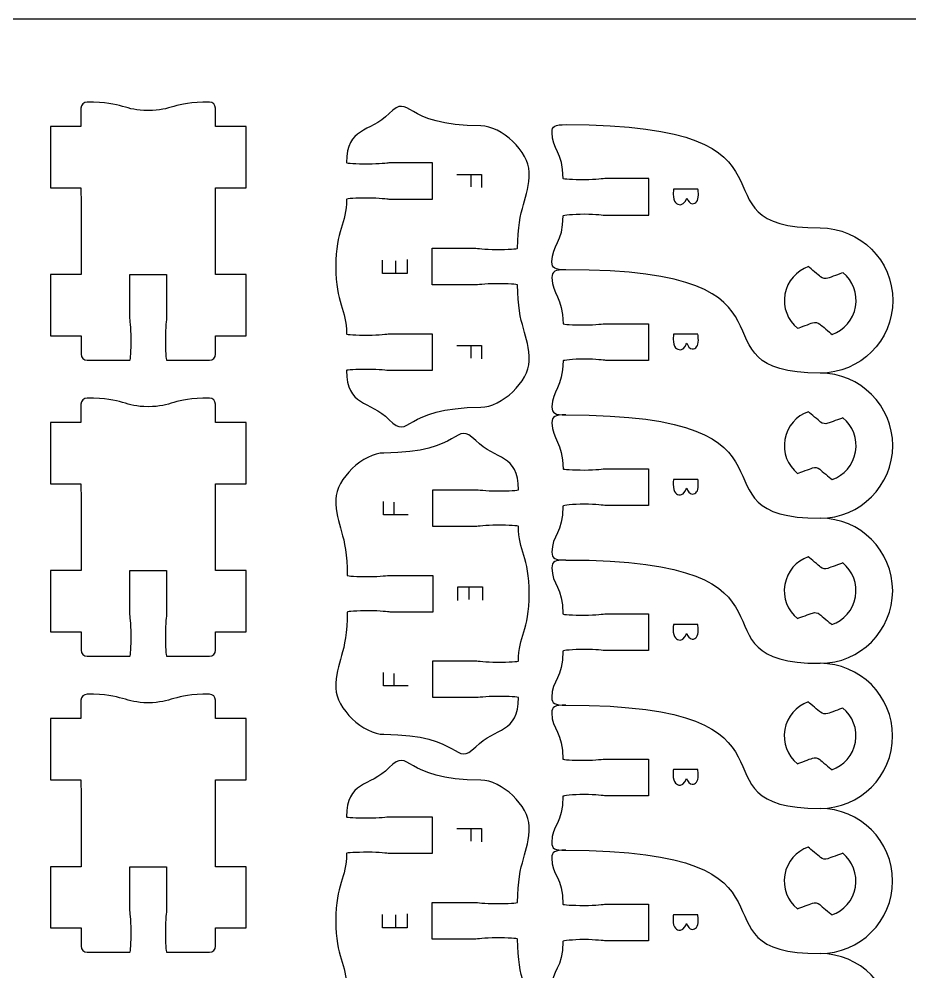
# Model space of a CAD drawing. Extents: x 0 to 300, y 0 to 300.
# Drawn here: x 159.9 to 232.8, y 222.2 to 300.1 of the extents above; entities that cross this region are included whole.
import ezdxf

# ---------------------------------------------------------------- set-up
doc = ezdxf.new("R2010")
doc.units = 0
doc.header["$MEASUREMENT"] = 0
doc.layers.add('DEFAULT', color=7, linetype='CONTINUOUS')

msp = doc.modelspace()

# ---------------------------------------------------------------- linework, layer by layer
at = {"layer": 'DEFAULT', "color": 250}
for points in [[(195.729, 287.401), (197.75, 287.401), (197.75, 286.313)], [(196.859, 287.401), (196.859, 286.375)], [(191.666, 280.425), (191.666, 279.288), (189.645, 279.288), (189.645, 280.38)], [(190.718, 280.335), (190.718, 279.288)], [(195.729, 273.399), (197.75, 273.399), (197.75, 272.311)], [(196.859, 273.399), (196.859, 272.374)], [(191.733, 259.569), (189.712, 259.569), (189.712, 260.658)], [(190.603, 259.569), (190.603, 260.595)], [(195.796, 252.544), (195.796, 253.68), (197.817, 253.68), (197.817, 252.589)], [(196.743, 252.634), (196.743, 253.68)], [(191.733, 245.567), (189.712, 245.567), (189.712, 246.656)], [(190.603, 245.567), (190.603, 246.593)], [(195.729, 233.91), (197.75, 233.91), (197.75, 232.822)], [(196.859, 233.91), (196.859, 232.884)], [(191.666, 226.933), (191.666, 225.797), (189.645, 225.797), (189.645, 226.889)], [(190.718, 226.844), (190.718, 225.797)]]:
    msp.add_lwpolyline(points, dxfattribs=at)
at = {"layer": 'DEFAULT', "color": 1}
for points, knots in [([(295, 0.1), (198.333, 0.1), (101.667, 0.1), (5, 0.1), (2.25, 0.1), (0, 2.35), (0, 5.1), (0, 101.767), (0, 198.433), (0, 295.1), (0, 297.85), (2.25, 300.1), (5, 300.1), (101.667, 300.1), (198.333, 300.1), (295, 300.1), (297.75, 300.1), (300, 297.85), (300, 295.1), (300, 198.433), (300, 101.767), (300, 5.1), (300, 2.35), (297.75, 0.1), (295, 0.1)], [0, 0, 0, 0, 822.047, 822.047, 822.047, 823.047, 823.047, 823.047, 1645.094, 1645.094, 1645.094, 1646.094, 1646.094, 1646.094, 2468.141, 2468.141, 2468.141, 2469.141, 2469.141, 2469.141, 3291.188, 3291.188, 3291.188, 3292.188, 3292.188, 3292.188, 3292.188]), ([(200.696, 278.358), (200.696, 274.915), (201.642, 274.357), (201.642, 272.131), (201.642, 270.473), (199.356, 268.356), (197.698, 268.356), (191.196, 268.356), (191.954, 265.577), (190.197, 267.333), (188.553, 268.977), (186.698, 268.403), (186.698, 271.355), (186.698, 271.412), (187.481, 271.454), (188.448, 271.454), (189.415, 271.454), (190.021, 271.355), (190.198, 271.355), (191.364, 271.355), (192.531, 271.355), (193.697, 271.355), (193.697, 272.356), (193.697, 273.357), (193.697, 274.357), (192.531, 274.357), (191.364, 274.357), (190.198, 274.357), (190.021, 274.357), (189.415, 274.255), (188.448, 274.255), (187.481, 274.255), (186.698, 274.301), (186.698, 274.357), (186.698, 276.403), (185.82, 276.816), (185.82, 279.857), (185.82, 282.898), (186.698, 283.311), (186.698, 285.357), (186.698, 285.413), (187.481, 285.459), (188.448, 285.459), (189.415, 285.459), (190.021, 285.357), (190.198, 285.357), (191.364, 285.357), (192.531, 285.357), (193.697, 285.357), (193.697, 286.358), (193.697, 287.358), (193.697, 288.359), (192.531, 288.359), (191.364, 288.359), (190.198, 288.359), (190.021, 288.359), (189.415, 288.26), (188.448, 288.26), (187.481, 288.26), (186.698, 288.303), (186.698, 288.359), (186.698, 291.311), (188.553, 290.737), (190.197, 292.381), (191.954, 294.137), (191.196, 291.358), (197.698, 291.358), (199.356, 291.358), (201.642, 289.241), (201.642, 287.583), (201.642, 285.357), (200.696, 284.799), (200.696, 281.356), (200.696, 281.303), (199.913, 281.258), (198.947, 281.258), (197.98, 281.258), (197.373, 281.356), (197.197, 281.356), (196.03, 281.356), (194.864, 281.356), (193.697, 281.356), (193.697, 280.357), (193.697, 279.357), (193.697, 278.358), (194.864, 278.358), (196.03, 278.358), (197.197, 278.358), (197.373, 278.358), (197.98, 278.456), (198.947, 278.456), (199.913, 278.456), (200.696, 278.414), (200.696, 278.358)], [1, 1, 1, 1, 2, 2, 2, 3, 3, 3, 4, 4, 4, 5, 5, 5, 6, 6, 6, 7, 7, 7, 16.92, 16.92, 16.92, 25.43, 25.43, 25.43, 35.35, 35.35, 35.35, 36.35, 36.35, 36.35, 37.35, 37.35, 37.35, 38.35, 38.35, 38.35, 39.35, 39.35, 39.35, 40.35, 40.35, 40.35, 41.35, 41.35, 41.35, 51.27, 51.27, 51.27, 59.78, 59.78, 59.78, 69.7, 69.7, 69.7, 70.7, 70.7, 70.7, 71.7, 71.7, 71.7, 72.7, 72.7, 72.7, 73.7, 73.7, 73.7, 74.7, 74.7, 74.7, 75.7, 75.7, 75.7, 76.7, 76.7, 76.7, 77.7, 77.7, 77.7, 87.62, 87.62, 87.62, 96.12, 96.12, 96.12, 106.04, 106.04, 106.04, 107.04, 107.04, 107.04, 108.04, 108.04, 108.04, 108.04]), ([(165.483, 272.204), (165.204, 272.204), (164.982, 272.426), (164.982, 272.705), (164.982, 273.205), (164.982, 273.704), (164.982, 274.204), (164.148, 274.204), (163.315, 274.204), (162.481, 274.204), (162.481, 275.87), (162.481, 277.537), (162.481, 279.203), (163.316, 279.204), (164.151, 279.205), (164.986, 279.206), (164.983, 281.575), (164.981, 283.943), (164.979, 286.312), (164.146, 286.311), (163.313, 286.309), (162.481, 286.308), (162.481, 287.976), (162.481, 289.643), (162.481, 291.311), (163.313, 291.311), (164.146, 291.311), (164.979, 291.311), (164.979, 291.81), (164.979, 292.31), (164.979, 292.81), (164.979, 293.089), (165.201, 293.311), (165.479, 293.311), (168.52, 293.311), (168.506, 292.609), (170.478, 292.609), (172.45, 292.609), (172.436, 293.311), (175.478, 293.311), (175.756, 293.311), (175.979, 293.089), (175.979, 292.81), (175.979, 292.31), (175.979, 291.81), (175.979, 291.311), (176.812, 291.311), (177.646, 291.311), (178.479, 291.311), (178.479, 289.644), (178.479, 287.978), (178.479, 286.312), (177.644, 286.311), (176.81, 286.309), (175.975, 286.308), (175.977, 283.94), (175.979, 281.571), (175.982, 279.203), (176.814, 279.204), (177.647, 279.205), (178.479, 279.206), (178.479, 277.539), (178.479, 275.872), (178.479, 274.204), (177.647, 274.204), (176.814, 274.204), (175.982, 274.204), (175.982, 273.704), (175.982, 273.205), (175.982, 272.705), (175.982, 272.426), (175.759, 272.204), (175.481, 272.204), (174.314, 272.204), (173.147, 272.204), (171.98, 272.204), (171.925, 272.204), (171.88, 272.987), (171.88, 273.954), (171.88, 274.921), (171.98, 275.529), (171.98, 275.704), (171.98, 276.87), (171.98, 278.037), (171.98, 279.204), (170.98, 279.204), (169.98, 279.204), (168.98, 279.204), (168.98, 278.037), (168.98, 276.87), (168.98, 275.704), (168.98, 275.529), (169.08, 274.921), (169.08, 273.954), (169.08, 272.987), (169.035, 272.204), (168.98, 272.204), (167.814, 272.204), (166.649, 272.204), (165.483, 272.204)], [9.913, 9.913, 9.913, 9.913, 10.913, 10.913, 10.913, 15.163, 15.163, 15.163, 22.253, 22.253, 22.253, 36.423, 36.423, 36.423, 43.523007, 43.523007, 43.523007, 63.664017, 63.664017, 63.664017, 70.744024, 70.744024, 70.744024, 84.924024, 84.924024, 84.924024, 92.004024, 92.004024, 92.004024, 96.254024, 96.254024, 96.254024, 97.254024, 97.254024, 97.254024, 98.254024, 98.254024, 98.254024, 99.254024, 99.254024, 99.254024, 100.254024, 100.254024, 100.254024, 104.504024, 104.504024, 104.504024, 111.593024, 111.593024, 111.593024, 125.763024, 125.763024, 125.763024, 132.863031, 132.863031, 132.863031, 153.004041, 153.004041, 153.004041, 160.084048, 160.084048, 160.084048, 174.264048, 174.264048, 174.264048, 181.344048, 181.344048, 181.344048, 185.594048, 185.594048, 185.594048, 186.594048, 186.594048, 186.594048, 196.517048, 196.517048, 196.517048, 197.517048, 197.517048, 197.517048, 198.517048, 198.517048, 198.517048, 208.439048, 208.439048, 208.439048, 216.943048, 216.943048, 216.943048, 226.865048, 226.865048, 226.865048, 227.865048, 227.865048, 227.865048, 228.865048, 228.865048, 228.865048, 238.778048, 238.778048, 238.778048, 238.778048]), ([(203.505, 280.245), (203.505, 279.723), (203.731, 279.6), (204.651, 279.6), (225.924, 279.6), (214.021, 271.154), (225.444, 271.151), (228.718, 271.147), (231.381, 273.81), (231.381, 277.084), (231.385, 280.354), (228.718, 283.018), (225.448, 283.018), (214.025, 283.021), (225.927, 291.467), (204.655, 291.467), (203.734, 291.467), (203.508, 291.344), (203.508, 290.825), (203.508, 289.431), (204.415, 289.269), (204.415, 287.057), (204.415, 287.004), (205.195, 286.958), (206.161, 286.958), (207.135, 286.958), (207.738, 287.057), (207.915, 287.057), (209.081, 287.057), (210.248, 287.057), (211.414, 287.057), (211.414, 286.057), (211.414, 285.056), (211.414, 284.055), (211.414, 284.055), (208.789, 284.059), (207.915, 284.059), (207.738, 284.059), (207.128, 284.157), (206.161, 284.161), (205.202, 284.157), (204.422, 284.069), (204.412, 284.009), (204.412, 281.801), (203.505, 281.639), (203.505, 280.245)], [1, 1, 1, 1, 2, 2, 2, 3, 3, 3, 4, 4, 4, 5, 5, 5, 6, 6, 6, 7, 7, 7, 8, 8, 8, 9, 9, 9, 10, 10, 10, 19.92, 19.92, 19.92, 28.43, 28.43, 28.43, 29.43, 29.43, 29.43, 30.43, 30.43, 30.43, 31.43, 31.43, 31.43, 32.43, 32.43, 32.43, 32.43]), ([(222.558, 277.596), (222.749, 278.675), (223.507, 279.515), (224.478, 279.857), (224.703, 279.667), (225.285, 279.18), (225.479, 279.014), (225.645, 278.876), (225.875, 278.838), (226.079, 278.908), (226.319, 279), (227.039, 279.257), (227.31, 279.356), (228.101, 278.707), (228.527, 277.656), (228.337, 276.576), (228.146, 275.49), (227.384, 274.65), (226.414, 274.315), (226.192, 274.502), (225.61, 274.989), (225.416, 275.155), (225.25, 275.292), (225.021, 275.334), (224.816, 275.26), (224.576, 275.172), (223.871, 274.915), (223.592, 274.812), (222.795, 275.461), (222.364, 276.513), (222.558, 277.596)], [1, 1, 1, 1, 2, 2, 2, 3, 3, 3, 4, 4, 4, 5, 5, 5, 6, 6, 6, 7, 7, 7, 8, 8, 8, 9, 9, 9, 10, 10, 10, 11, 11, 11, 11]), ([(204.651, 279.6), (203.731, 279.6), (203.505, 279.476), (203.505, 278.958), (203.505, 277.564), (204.411, 277.402), (204.411, 275.19), (204.411, 275.137), (205.191, 275.091), (206.158, 275.091), (207.131, 275.091), (207.735, 275.19), (207.911, 275.19), (209.077, 275.19), (210.244, 275.19), (211.411, 275.19), (211.411, 274.189), (211.411, 273.188), (211.411, 272.188), (211.411, 272.188), (208.786, 272.191), (207.911, 272.191), (207.735, 272.191), (207.124, 272.29), (206.158, 272.294), (205.198, 272.29), (204.418, 272.202), (204.408, 272.142), (204.408, 269.933), (203.501, 269.771), (203.501, 268.378), (203.501, 267.856), (203.727, 267.732), (204.648, 267.732), (225.92, 267.732), (214.018, 259.287), (225.44, 259.283), (228.714, 259.28), (231.378, 261.943), (231.378, 265.217), (231.381, 268.487), (228.714, 271.151), (225.444, 271.151)], [0, 0, 0, 0, 1, 1, 1, 2, 2, 2, 3, 3, 3, 4, 4, 4, 13.92, 13.92, 13.92, 22.43, 22.43, 22.43, 23.43, 23.43, 23.43, 24.43, 24.43, 24.43, 25.43, 25.43, 25.43, 26.43, 26.43, 26.43, 27.43, 27.43, 27.43, 28.43, 28.43, 28.43, 29.43, 29.43, 29.43, 30.43, 30.43, 30.43, 30.43]), ([(165.483, 247.994), (165.204, 247.994), (164.982, 248.216), (164.982, 248.495), (164.982, 248.994), (164.982, 249.494), (164.982, 249.994), (164.148, 249.994), (163.315, 249.994), (162.481, 249.994), (162.481, 251.66), (162.481, 253.327), (162.481, 254.993), (163.316, 254.994), (164.151, 254.995), (164.986, 254.996), (164.983, 257.365), (164.981, 259.733), (164.979, 262.102), (164.146, 262.101), (163.313, 262.099), (162.481, 262.098), (162.481, 263.766), (162.481, 265.433), (162.481, 267.101), (163.313, 267.101), (164.146, 267.101), (164.979, 267.101), (164.979, 267.6), (164.979, 268.1), (164.979, 268.6), (164.979, 268.879), (165.201, 269.101), (165.479, 269.101), (168.52, 269.101), (168.506, 268.399), (170.478, 268.399), (172.45, 268.399), (172.436, 269.101), (175.478, 269.101), (175.756, 269.101), (175.979, 268.879), (175.979, 268.6), (175.979, 268.1), (175.979, 267.6), (175.979, 267.101), (176.812, 267.101), (177.646, 267.101), (178.479, 267.101), (178.479, 265.434), (178.479, 263.768), (178.479, 262.102), (177.644, 262.101), (176.81, 262.099), (175.975, 262.098), (175.977, 259.73), (175.979, 257.361), (175.982, 254.993), (176.814, 254.994), (177.647, 254.995), (178.479, 254.996), (178.479, 253.329), (178.479, 251.661), (178.479, 249.994), (177.647, 249.994), (176.814, 249.994), (175.982, 249.994), (175.982, 249.494), (175.982, 248.994), (175.982, 248.495), (175.982, 248.216), (175.759, 247.994), (175.481, 247.994), (174.314, 247.994), (173.147, 247.994), (171.98, 247.994), (171.925, 247.994), (171.88, 248.777), (171.88, 249.744), (171.88, 250.711), (171.98, 251.319), (171.98, 251.494), (171.98, 252.66), (171.98, 253.827), (171.98, 254.994), (170.98, 254.994), (169.98, 254.994), (168.98, 254.994), (168.98, 253.827), (168.98, 252.66), (168.98, 251.494), (168.98, 251.319), (169.08, 250.711), (169.08, 249.744), (169.08, 248.777), (169.035, 247.994), (168.98, 247.994), (167.814, 247.994), (166.649, 247.994), (165.483, 247.994)], [9.913, 9.913, 9.913, 9.913, 10.913, 10.913, 10.913, 15.163, 15.163, 15.163, 22.253, 22.253, 22.253, 36.423, 36.423, 36.423, 43.523007, 43.523007, 43.523007, 63.664017, 63.664017, 63.664017, 70.744024, 70.744024, 70.744024, 84.924024, 84.924024, 84.924024, 92.004024, 92.004024, 92.004024, 96.254024, 96.254024, 96.254024, 97.254024, 97.254024, 97.254024, 98.254024, 98.254024, 98.254024, 99.254024, 99.254024, 99.254024, 100.254024, 100.254024, 100.254024, 104.504024, 104.504024, 104.504024, 111.593024, 111.593024, 111.593024, 125.763024, 125.763024, 125.763024, 132.863031, 132.863031, 132.863031, 153.004041, 153.004041, 153.004041, 160.084048, 160.084048, 160.084048, 174.264048, 174.264048, 174.264048, 181.344048, 181.344048, 181.344048, 185.594048, 185.594048, 185.594048, 186.594048, 186.594048, 186.594048, 196.517048, 196.517048, 196.517048, 197.517048, 197.517048, 197.517048, 198.517048, 198.517048, 198.517048, 208.439048, 208.439048, 208.439048, 216.943048, 216.943048, 216.943048, 226.865048, 226.865048, 226.865048, 227.865048, 227.865048, 227.865048, 228.865048, 228.865048, 228.865048, 238.778048, 238.778048, 238.778048, 238.778048]), ([(186.765, 254.611), (186.765, 258.054), (185.82, 258.611), (185.82, 260.837), (185.82, 262.495), (188.106, 264.612), (189.764, 264.612), (196.266, 264.612), (195.507, 267.392), (197.264, 265.635), (198.908, 263.991), (200.763, 264.565), (200.763, 261.613), (200.763, 261.557), (199.98, 261.515), (199.014, 261.515), (198.047, 261.515), (197.44, 261.613), (197.264, 261.613), (196.097, 261.613), (194.931, 261.613), (193.764, 261.613), (193.764, 260.613), (193.764, 259.612), (193.764, 258.611), (194.931, 258.611), (196.097, 258.611), (197.264, 258.611), (197.44, 258.611), (198.047, 258.714), (199.014, 258.714), (199.98, 258.714), (200.763, 258.668), (200.763, 258.611), (200.763, 256.565), (201.642, 256.152), (201.642, 253.111), (201.642, 250.07), (200.763, 249.658), (200.763, 247.612), (200.763, 247.555), (199.98, 247.509), (199.014, 247.509), (198.047, 247.509), (197.44, 247.612), (197.264, 247.612), (196.097, 247.612), (194.931, 247.612), (193.764, 247.612), (193.764, 246.611), (193.764, 245.61), (193.764, 244.609), (194.931, 244.609), (196.097, 244.609), (197.264, 244.609), (197.44, 244.609), (198.047, 244.708), (199.014, 244.708), (199.98, 244.708), (200.763, 244.666), (200.763, 244.609), (200.763, 241.658), (198.908, 242.232), (197.264, 240.588), (195.507, 238.831), (196.266, 241.611), (189.764, 241.611), (188.106, 241.611), (185.82, 243.728), (185.82, 245.386), (185.82, 247.612), (186.765, 248.169), (186.765, 251.612), (186.765, 251.665), (187.548, 251.711), (188.515, 251.711), (189.482, 251.711), (190.088, 251.612), (190.265, 251.612), (191.431, 251.612), (192.598, 251.612), (193.764, 251.612), (193.764, 252.612), (193.764, 253.611), (193.764, 254.611), (192.598, 254.611), (191.431, 254.611), (190.265, 254.611), (190.088, 254.611), (189.482, 254.512), (188.515, 254.512), (187.548, 254.512), (186.765, 254.554), (186.765, 254.611)], [1, 1, 1, 1, 2, 2, 2, 3, 3, 3, 4, 4, 4, 5, 5, 5, 6, 6, 6, 7, 7, 7, 16.92, 16.92, 16.92, 25.43, 25.43, 25.43, 35.35, 35.35, 35.35, 36.35, 36.35, 36.35, 37.35, 37.35, 37.35, 38.35, 38.35, 38.35, 39.35, 39.35, 39.35, 40.35, 40.35, 40.35, 41.35, 41.35, 41.35, 51.27, 51.27, 51.27, 59.78, 59.78, 59.78, 69.7, 69.7, 69.7, 70.7, 70.7, 70.7, 71.7, 71.7, 71.7, 72.7, 72.7, 72.7, 73.7, 73.7, 73.7, 74.7, 74.7, 74.7, 75.7, 75.7, 75.7, 76.7, 76.7, 76.7, 77.7, 77.7, 77.7, 87.62, 87.62, 87.62, 96.12, 96.12, 96.12, 106.04, 106.04, 106.04, 107.04, 107.04, 107.04, 108.04, 108.04, 108.04, 108.04]), ([(204.648, 267.732), (203.727, 267.732), (203.501, 267.609), (203.501, 267.09), (203.501, 265.697), (204.408, 265.534), (204.408, 263.322), (204.408, 263.27), (205.187, 263.224), (206.154, 263.224), (207.128, 263.224), (207.731, 263.322), (207.907, 263.322), (209.074, 263.322), (210.24, 263.322), (211.407, 263.322), (211.407, 262.322), (211.407, 261.321), (211.407, 260.32), (211.407, 260.32), (208.782, 260.324), (207.907, 260.324), (207.731, 260.324), (207.121, 260.423), (206.154, 260.426), (205.194, 260.423), (204.415, 260.334), (204.404, 260.274), (204.404, 258.066), (203.498, 257.904), (203.498, 256.51), (203.498, 255.988), (203.723, 255.865), (204.644, 255.865), (225.917, 255.865), (214.014, 247.419), (225.437, 247.416), (228.711, 247.412), (231.374, 250.076), (231.374, 253.349), (231.378, 256.62), (228.711, 259.283), (225.44, 259.283)], [0, 0, 0, 0, 1, 1, 1, 2, 2, 2, 3, 3, 3, 4, 4, 4, 13.92, 13.92, 13.92, 22.43, 22.43, 22.43, 23.43, 23.43, 23.43, 24.43, 24.43, 24.43, 25.43, 25.43, 25.43, 26.43, 26.43, 26.43, 27.43, 27.43, 27.43, 28.43, 28.43, 28.43, 29.43, 29.43, 29.43, 30.43, 30.43, 30.43, 30.43]), ([(222.555, 265.728), (222.745, 266.808), (223.504, 267.647), (224.474, 267.99), (224.7, 267.799), (225.282, 267.312), (225.476, 267.147), (225.642, 267.009), (225.871, 266.97), (226.075, 267.041), (226.315, 267.132), (227.035, 267.39), (227.307, 267.489), (228.097, 266.84), (228.524, 265.788), (228.333, 264.709), (228.143, 263.622), (227.381, 262.783), (226.411, 262.448), (226.188, 262.634), (225.606, 263.121), (225.412, 263.287), (225.246, 263.425), (225.017, 263.467), (224.813, 263.393), (224.573, 263.305), (223.867, 263.047), (223.588, 262.945), (222.791, 263.594), (222.361, 264.645), (222.555, 265.728)], [1, 1, 1, 1, 2, 2, 2, 3, 3, 3, 4, 4, 4, 5, 5, 5, 6, 6, 6, 7, 7, 7, 8, 8, 8, 9, 9, 9, 10, 10, 10, 11, 11, 11, 11]), ([(204.644, 255.865), (203.723, 255.865), (203.498, 255.741), (203.498, 255.223), (203.498, 253.829), (204.404, 253.667), (204.404, 251.455), (204.404, 251.402), (205.184, 251.356), (206.15, 251.356), (207.124, 251.356), (207.727, 251.455), (207.904, 251.455), (209.07, 251.455), (210.237, 251.455), (211.403, 251.455), (211.403, 250.454), (211.403, 249.454), (211.403, 248.453), (211.403, 248.453), (208.779, 248.456), (207.904, 248.456), (207.727, 248.456), (207.117, 248.555), (206.15, 248.559), (205.191, 248.555), (204.411, 248.467), (204.401, 248.407), (204.401, 246.199), (203.494, 246.036), (203.494, 244.643), (203.494, 244.121), (203.72, 243.997), (204.641, 243.997), (225.913, 243.997), (214.01, 235.552), (225.433, 235.548), (228.707, 235.545), (231.371, 238.208), (231.371, 241.482), (231.374, 244.752), (228.707, 247.416), (225.437, 247.416)], [0, 0, 0, 0, 1, 1, 1, 2, 2, 2, 3, 3, 3, 4, 4, 4, 13.92, 13.92, 13.92, 22.43, 22.43, 22.43, 23.43, 23.43, 23.43, 24.43, 24.43, 24.43, 25.43, 25.43, 25.43, 26.43, 26.43, 26.43, 27.43, 27.43, 27.43, 28.43, 28.43, 28.43, 29.43, 29.43, 29.43, 30.43, 30.43, 30.43, 30.43]), ([(222.551, 253.861), (222.742, 254.94), (223.5, 255.78), (224.47, 256.122), (224.696, 255.932), (225.278, 255.445), (225.472, 255.279), (225.638, 255.142), (225.867, 255.103), (226.072, 255.173), (226.312, 255.265), (227.031, 255.523), (227.303, 255.621), (228.093, 254.972), (228.52, 253.921), (228.33, 252.841), (228.139, 251.755), (227.377, 250.915), (226.407, 250.58), (226.185, 250.767), (225.603, 251.254), (225.409, 251.42), (225.243, 251.557), (225.014, 251.6), (224.809, 251.526), (224.569, 251.437), (223.863, 251.18), (223.585, 251.078), (222.787, 251.727), (222.357, 252.778), (222.551, 253.861)], [1, 1, 1, 1, 2, 2, 2, 3, 3, 3, 4, 4, 4, 5, 5, 5, 6, 6, 6, 7, 7, 7, 8, 8, 8, 9, 9, 9, 10, 10, 10, 11, 11, 11, 11]), ([(165.483, 223.784), (165.204, 223.784), (164.982, 224.006), (164.982, 224.285), (164.982, 224.785), (164.982, 225.284), (164.982, 225.784), (164.148, 225.784), (163.315, 225.784), (162.481, 225.784), (162.481, 227.45), (162.481, 229.117), (162.481, 230.783), (163.316, 230.784), (164.151, 230.785), (164.986, 230.786), (164.983, 233.155), (164.981, 235.523), (164.979, 237.892), (164.146, 237.891), (163.313, 237.889), (162.481, 237.888), (162.481, 239.556), (162.481, 241.223), (162.481, 242.891), (163.313, 242.891), (164.146, 242.891), (164.979, 242.891), (164.979, 243.39), (164.979, 243.89), (164.979, 244.39), (164.979, 244.669), (165.201, 244.891), (165.479, 244.891), (168.52, 244.891), (168.506, 244.189), (170.478, 244.189), (172.45, 244.189), (172.436, 244.891), (175.478, 244.891), (175.756, 244.891), (175.978, 244.669), (175.978, 244.39), (175.978, 243.89), (175.978, 243.39), (175.978, 242.891), (176.812, 242.891), (177.646, 242.891), (178.479, 242.891), (178.479, 241.224), (178.479, 239.558), (178.479, 237.892), (177.644, 237.891), (176.809, 237.889), (175.975, 237.888), (175.977, 235.52), (175.98, 233.151), (175.982, 230.783), (176.814, 230.784), (177.647, 230.785), (178.479, 230.786), (178.479, 229.119), (178.479, 227.452), (178.479, 225.784), (177.647, 225.784), (176.814, 225.784), (175.982, 225.784), (175.982, 225.284), (175.982, 224.785), (175.982, 224.285), (175.982, 224.006), (175.759, 223.784), (175.481, 223.784), (174.314, 223.784), (173.147, 223.784), (171.98, 223.784), (171.925, 223.784), (171.88, 224.567), (171.88, 225.534), (171.88, 226.501), (171.98, 227.109), (171.98, 227.284), (171.98, 228.45), (171.98, 229.617), (171.98, 230.784), (170.98, 230.784), (169.98, 230.784), (168.98, 230.784), (168.98, 229.617), (168.98, 228.45), (168.98, 227.284), (168.98, 227.109), (169.08, 226.501), (169.08, 225.534), (169.08, 224.567), (169.035, 223.784), (168.98, 223.784), (167.814, 223.784), (166.649, 223.784), (165.483, 223.784)], [9.913, 9.913, 9.913, 9.913, 10.913, 10.913, 10.913, 15.163, 15.163, 15.163, 22.253, 22.253, 22.253, 36.423, 36.423, 36.423, 43.523007, 43.523007, 43.523007, 63.664017, 63.664017, 63.664017, 70.744024, 70.744024, 70.744024, 84.924024, 84.924024, 84.924024, 92.004024, 92.004024, 92.004024, 96.254024, 96.254024, 96.254024, 97.254024, 97.254024, 97.254024, 98.254024, 98.254024, 98.254024, 99.254024, 99.254024, 99.254024, 100.254024, 100.254024, 100.254024, 104.504024, 104.504024, 104.504024, 111.593024, 111.593024, 111.593024, 125.763024, 125.763024, 125.763024, 132.863031, 132.863031, 132.863031, 153.004042, 153.004042, 153.004042, 160.083049, 160.083049, 160.083049, 174.263049, 174.263049, 174.263049, 181.342049, 181.342049, 181.342049, 185.592049, 185.592049, 185.592049, 186.592049, 186.592049, 186.592049, 196.515049, 196.515049, 196.515049, 197.515049, 197.515049, 197.515049, 198.515049, 198.515049, 198.515049, 208.436049, 208.436049, 208.436049, 216.940049, 216.940049, 216.940049, 226.861049, 226.861049, 226.861049, 227.861049, 227.861049, 227.861049, 228.861049, 228.861049, 228.861049, 238.774049, 238.774049, 238.774049, 238.774049]), ([(204.64, 243.997), (203.72, 243.997), (203.494, 243.874), (203.494, 243.355), (203.494, 241.962), (204.401, 241.799), (204.401, 239.588), (204.401, 239.535), (205.18, 239.489), (206.147, 239.489), (207.12, 239.489), (207.724, 239.588), (207.9, 239.588), (209.067, 239.588), (210.233, 239.588), (211.4, 239.588), (211.4, 238.587), (211.4, 237.586), (211.4, 236.585), (211.4, 236.585), (208.775, 236.589), (207.9, 236.589), (207.724, 236.589), (207.113, 236.688), (206.147, 236.691), (205.187, 236.688), (204.408, 236.6), (204.397, 236.54), (204.397, 234.331), (203.49, 234.169), (203.49, 232.775), (203.49, 232.253), (203.716, 232.13), (204.637, 232.13), (225.909, 232.13), (214.007, 223.684), (225.43, 223.681), (228.703, 223.677), (231.367, 226.341), (231.367, 229.615), (231.37, 232.885), (228.703, 235.548), (225.433, 235.548)], [0, 0, 0, 0, 1, 1, 1, 2, 2, 2, 3, 3, 3, 4, 4, 4, 13.92, 13.92, 13.92, 22.43, 22.43, 22.43, 23.43, 23.43, 23.43, 24.43, 24.43, 24.43, 25.43, 25.43, 25.43, 26.43, 26.43, 26.43, 27.43, 27.43, 27.43, 28.43, 28.43, 28.43, 29.43, 29.43, 29.43, 30.43, 30.43, 30.43, 30.43]), ([(222.548, 241.994), (222.738, 243.073), (223.497, 243.913), (224.467, 244.255), (224.692, 244.064), (225.275, 243.577), (225.469, 243.412), (225.634, 243.274), (225.864, 243.235), (226.068, 243.306), (226.308, 243.398), (227.028, 243.655), (227.299, 243.754), (228.09, 243.105), (228.517, 242.053), (228.326, 240.974), (228.136, 239.887), (227.374, 239.048), (226.403, 238.713), (226.181, 238.9), (225.599, 239.386), (225.405, 239.552), (225.239, 239.69), (225.01, 239.732), (224.805, 239.658), (224.565, 239.57), (223.86, 239.312), (223.581, 239.21), (222.784, 239.859), (222.354, 240.91), (222.548, 241.994)], [1, 1, 1, 1, 2, 2, 2, 3, 3, 3, 4, 4, 4, 5, 5, 5, 6, 6, 6, 7, 7, 7, 8, 8, 8, 9, 9, 9, 10, 10, 10, 11, 11, 11, 11]), ([(200.696, 224.867), (200.696, 221.424), (201.642, 220.866), (201.642, 218.64), (201.642, 216.982), (199.356, 214.865), (197.698, 214.865), (191.196, 214.865), (191.954, 212.085), (190.197, 213.842), (188.553, 215.486), (186.698, 214.912), (186.698, 217.864), (186.698, 217.92), (187.481, 217.963), (188.448, 217.963), (189.415, 217.963), (190.021, 217.864), (190.198, 217.864), (191.364, 217.864), (192.531, 217.864), (193.697, 217.864), (193.697, 218.865), (193.697, 219.865), (193.697, 220.866), (192.531, 220.866), (191.364, 220.866), (190.198, 220.866), (190.021, 220.866), (189.415, 220.764), (188.448, 220.764), (187.481, 220.764), (186.698, 220.81), (186.698, 220.866), (186.698, 222.912), (185.82, 223.325), (185.82, 226.366), (185.82, 229.407), (186.698, 229.82), (186.698, 231.866), (186.698, 231.922), (187.481, 231.968), (188.448, 231.968), (189.415, 231.968), (190.021, 231.866), (190.198, 231.866), (191.364, 231.866), (192.531, 231.866), (193.697, 231.866), (193.697, 232.866), (193.697, 233.867), (193.697, 234.868), (192.531, 234.868), (191.364, 234.868), (190.198, 234.868), (190.021, 234.868), (189.415, 234.769), (188.448, 234.769), (187.481, 234.769), (186.698, 234.811), (186.698, 234.868), (186.698, 237.82), (188.553, 237.246), (190.197, 238.89), (191.954, 240.646), (191.196, 237.866), (197.698, 237.866), (199.356, 237.866), (201.642, 235.75), (201.642, 234.092), (201.642, 231.866), (200.696, 231.308), (200.696, 227.865), (200.696, 227.812), (199.913, 227.766), (198.947, 227.766), (197.98, 227.766), (197.373, 227.865), (197.197, 227.865), (196.03, 227.865), (194.864, 227.865), (193.697, 227.865), (193.697, 226.866), (193.697, 225.866), (193.697, 224.867), (194.864, 224.867), (196.03, 224.867), (197.197, 224.867), (197.373, 224.867), (197.98, 224.965), (198.947, 224.965), (199.913, 224.965), (200.696, 224.923), (200.696, 224.867)], [1, 1, 1, 1, 2, 2, 2, 3, 3, 3, 4, 4, 4, 5, 5, 5, 6, 6, 6, 7, 7, 7, 16.92, 16.92, 16.92, 25.43, 25.43, 25.43, 35.35, 35.35, 35.35, 36.35, 36.35, 36.35, 37.35, 37.35, 37.35, 38.35, 38.35, 38.35, 39.35, 39.35, 39.35, 40.35, 40.35, 40.35, 41.35, 41.35, 41.35, 51.27, 51.27, 51.27, 59.78, 59.78, 59.78, 69.7, 69.7, 69.7, 70.7, 70.7, 70.7, 71.7, 71.7, 71.7, 72.7, 72.7, 72.7, 73.7, 73.7, 73.7, 74.7, 74.7, 74.7, 75.7, 75.7, 75.7, 76.7, 76.7, 76.7, 77.7, 77.7, 77.7, 87.62, 87.62, 87.62, 96.12, 96.12, 96.12, 106.04, 106.04, 106.04, 107.04, 107.04, 107.04, 108.04, 108.04, 108.04, 108.04]), ([(222.544, 230.126), (222.734, 231.206), (223.493, 232.045), (224.463, 232.387), (224.689, 232.197), (225.271, 231.71), (225.465, 231.544), (225.631, 231.407), (225.86, 231.368), (226.065, 231.438), (226.305, 231.53), (227.024, 231.788), (227.296, 231.886), (228.086, 231.237), (228.513, 230.186), (228.322, 229.107), (228.132, 228.02), (227.37, 227.18), (226.4, 226.845), (226.178, 227.032), (225.595, 227.519), (225.401, 227.685), (225.236, 227.822), (225.006, 227.865), (224.802, 227.791), (224.562, 227.702), (223.856, 227.445), (223.578, 227.343), (222.78, 227.992), (222.35, 229.043), (222.544, 230.126)], [1, 1, 1, 1, 2, 2, 2, 3, 3, 3, 4, 4, 4, 5, 5, 5, 6, 6, 6, 7, 7, 7, 8, 8, 8, 9, 9, 9, 10, 10, 10, 11, 11, 11, 11]), ([(204.637, 232.13), (203.716, 232.13), (203.49, 232.006), (203.49, 231.488), (203.49, 230.094), (204.397, 229.932), (204.397, 227.72), (204.397, 227.667), (205.177, 227.621), (206.143, 227.621), (207.117, 227.621), (207.72, 227.72), (207.896, 227.72), (209.063, 227.72), (210.229, 227.72), (211.396, 227.72), (211.396, 226.719), (211.396, 225.719), (211.396, 224.718), (211.396, 224.718), (208.771, 224.722), (207.896, 224.722), (207.72, 224.722), (207.11, 224.82), (206.143, 224.824), (205.184, 224.82), (204.404, 224.732), (204.393, 224.672), (204.393, 222.464), (203.487, 222.302), (203.487, 220.908), (203.487, 220.386), (203.713, 220.262), (204.633, 220.262), (225.906, 220.262), (214.003, 211.817), (225.426, 211.813), (228.7, 211.81), (231.363, 214.473), (231.363, 217.747), (231.367, 221.017), (228.7, 223.681), (225.43, 223.681)], [0, 0, 0, 0, 1, 1, 1, 2, 2, 2, 3, 3, 3, 4, 4, 4, 13.92, 13.92, 13.92, 22.43, 22.43, 22.43, 23.43, 23.43, 23.43, 24.43, 24.43, 24.43, 25.43, 25.43, 25.43, 26.43, 26.43, 26.43, 27.43, 27.43, 27.43, 28.43, 28.43, 28.43, 29.43, 29.43, 29.43, 30.43, 30.43, 30.43, 30.43])]:
    msp.add_open_spline(points, degree=3, knots=knots, dxfattribs=at)
at = {"layer": 'DEFAULT', "color": 250}
for points in [[(215.441, 286.194), (215.465, 286.08), (215.483, 285.901), (215.483, 285.718), (215.483, 285.457), (215.438, 285.289), (215.336, 285.163), (215.258, 285.058), (215.138, 284.995), (214.979, 284.995), (214.784, 284.995), (214.613, 285.252), (214.535, 285.465), (214.535, 285.465), (214.323, 284.92), (214.023, 284.92), (213.849, 284.92), (213.717, 284.989), (213.618, 285.091), (213.489, 285.232), (213.429, 285.46), (213.429, 285.79), (213.429, 285.97), (213.441, 286.107), (213.453, 286.194), (214.116, 286.194), (214.778, 286.194), (215.441, 286.194)], [(215.437, 274.327), (215.461, 274.213), (215.479, 274.033), (215.479, 273.85), (215.479, 273.589), (215.435, 273.421), (215.333, 273.295), (215.254, 273.191), (215.135, 273.128), (214.976, 273.128), (214.781, 273.128), (214.61, 273.384), (214.532, 273.597), (214.532, 273.597), (214.319, 273.053), (214.019, 273.053), (213.845, 273.053), (213.713, 273.122), (213.615, 273.224), (213.485, 273.365), (213.425, 273.593), (213.425, 273.922), (213.425, 274.102), (213.437, 274.24), (213.449, 274.327), (214.112, 274.327), (214.775, 274.327), (215.437, 274.327)], [(215.434, 262.46), (215.458, 262.346), (215.476, 262.166), (215.476, 261.983), (215.476, 261.722), (215.431, 261.554), (215.329, 261.428), (215.251, 261.323), (215.131, 261.26), (214.972, 261.26), (214.777, 261.26), (214.606, 261.517), (214.528, 261.73), (214.528, 261.73), (214.315, 261.185), (214.016, 261.185), (213.842, 261.185), (213.71, 261.254), (213.611, 261.356), (213.482, 261.497), (213.422, 261.725), (213.422, 262.055), (213.422, 262.235), (213.434, 262.372), (213.446, 262.46), (214.108, 262.46), (214.771, 262.46), (215.434, 262.46)], [(215.43, 250.592), (215.454, 250.478), (215.472, 250.298), (215.472, 250.116), (215.472, 249.855), (215.427, 249.687), (215.325, 249.561), (215.247, 249.456), (215.127, 249.393), (214.968, 249.393), (214.774, 249.393), (214.602, 249.65), (214.525, 249.863), (214.525, 249.863), (214.312, 249.318), (214.012, 249.318), (213.838, 249.318), (213.706, 249.387), (213.607, 249.489), (213.478, 249.63), (213.418, 249.858), (213.418, 250.188), (213.418, 250.367), (213.43, 250.505), (213.442, 250.592), (214.105, 250.592), (214.767, 250.592), (215.43, 250.592)], [(215.426, 238.725), (215.45, 238.611), (215.468, 238.431), (215.468, 238.248), (215.468, 237.987), (215.424, 237.819), (215.322, 237.693), (215.243, 237.588), (215.124, 237.526), (214.965, 237.526), (214.77, 237.526), (214.599, 237.782), (214.521, 237.995), (214.521, 237.995), (214.308, 237.451), (214.008, 237.451), (213.834, 237.451), (213.702, 237.519), (213.603, 237.622), (213.475, 237.762), (213.415, 237.99), (213.415, 238.32), (213.415, 238.5), (213.427, 238.638), (213.439, 238.725), (214.101, 238.725), (214.764, 238.725), (215.426, 238.725)], [(215.423, 226.857), (215.447, 226.743), (215.465, 226.563), (215.465, 226.381), (215.465, 226.12), (215.42, 225.952), (215.318, 225.826), (215.24, 225.721), (215.12, 225.658), (214.961, 225.658), (214.766, 225.658), (214.595, 225.915), (214.517, 226.128), (214.517, 226.128), (214.305, 225.583), (214.005, 225.583), (213.831, 225.583), (213.699, 225.652), (213.6, 225.754), (213.471, 225.895), (213.411, 226.123), (213.411, 226.453), (213.411, 226.633), (213.423, 226.77), (213.435, 226.857), (214.098, 226.857), (214.76, 226.857), (215.423, 226.857)]]:
    msp.add_open_spline(points, degree=3, knots=[5.635, 5.635, 5.635, 5.635, 6.635, 6.635, 6.635, 7.635, 7.635, 7.635, 8.635, 8.635, 8.635, 9.635, 9.635, 9.635, 10.635, 10.635, 10.635, 11.635, 11.635, 11.635, 12.635, 12.635, 12.635, 13.635, 13.635, 13.635, 19.27, 19.27, 19.27, 19.27], dxfattribs=at)

doc.saveas('drawing.dxf')
